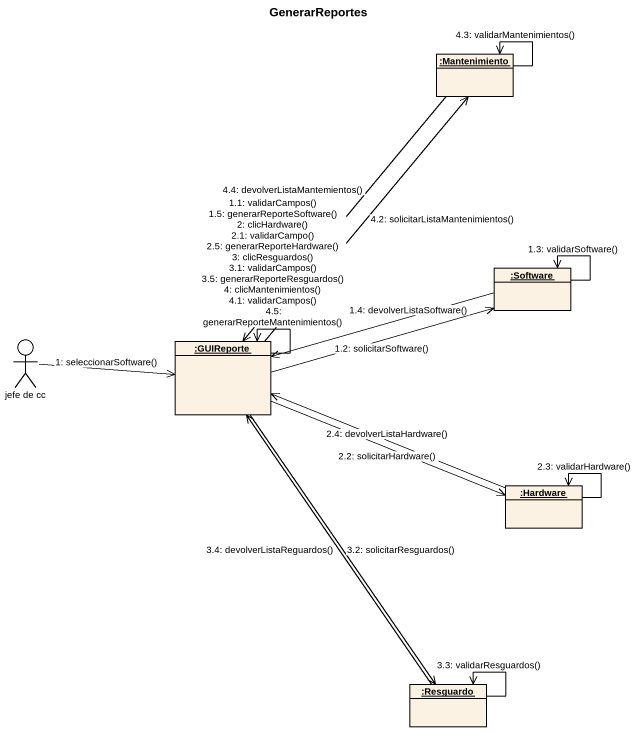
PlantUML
@startuml
title GenerarReportes
allowmixing
hide circle
hide empty members
object ":Mantenimiento" as Mantenimiento
object ":Software" as Software
actor "jefe de cc" as jefe_de_cc
object ":GUIReporte" as GUIReporte
object ":Hardware" as Hardware
object ":Resguardo" as Resguardo
jefe_de_cc -right-> GUIReporte : 1: seleccionarSoftware()
GUIReporte --> GUIReporte : 1.1: validarCampos()\n1.5: generarReporteSoftware()\n2: clicHardware()\n2.1: validarCampo()\n2.5: generarReporteHardware()\n3: clicResguardos()\n3.1: validarCampos()\n3.5: generarReporteResguardos()\n4: clicMantenimientos()\n4.1: validarCampos()\n4.5: generarReporteMantenimientos()
GUIReporte -right-> Software : 1.2: solicitarSoftware()
Software --> Software : 1.3: validarSoftware()
Software -left-> GUIReporte : 1.4: devolverListaSoftware()
GUIReporte -right-> Hardware : 2.2: solicitarHardware()
Hardware --> Hardware : 2.3: validarHardware()
Hardware -left-> GUIReporte : 2.4: devolverListaHardware()
GUIReporte --> Resguardo : 3.2: solicitarResguardos()
Resguardo --> Resguardo : 3.3: validarResguardos()
Resguardo -up-> GUIReporte : 3.4: devolverListaReguardos()
GUIReporte -up-> Mantenimiento : 4.2: solicitarListaMantenimientos()
Mantenimiento --> Mantenimiento : 4.3: validarMantenimientos()
Mantenimiento --> GUIReporte : 4.4: devolverListaMantemientos()
@enduml
